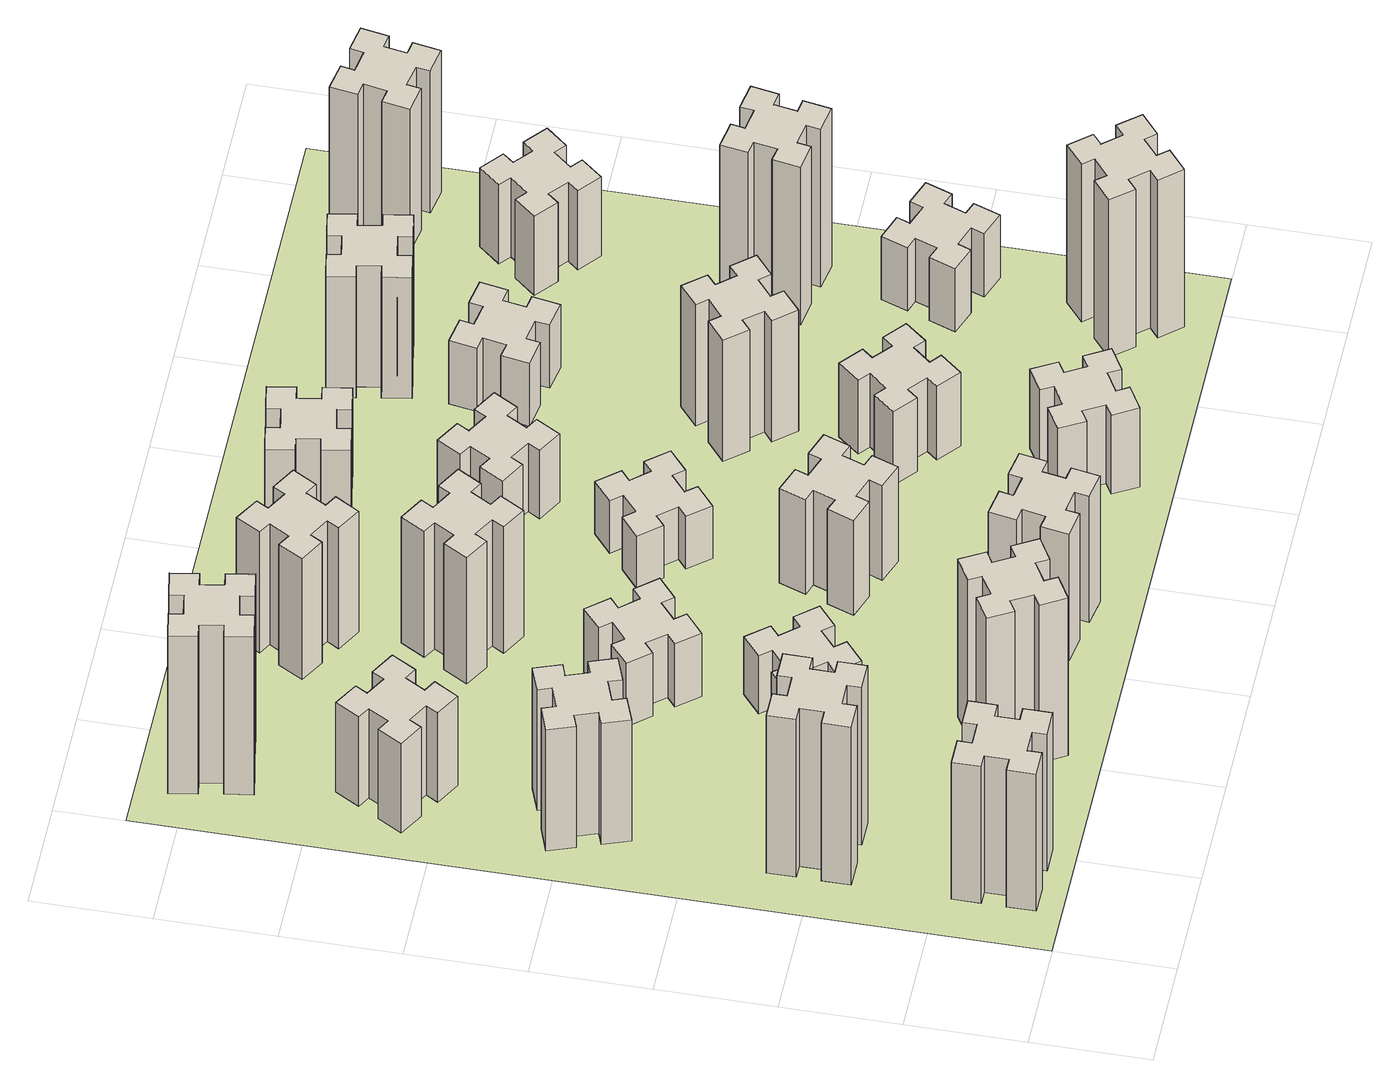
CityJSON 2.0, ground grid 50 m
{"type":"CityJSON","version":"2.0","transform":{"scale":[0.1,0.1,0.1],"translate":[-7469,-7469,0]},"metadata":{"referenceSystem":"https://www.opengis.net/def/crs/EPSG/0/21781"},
"CityObjects":{
"building1":{"type":"Building","attributes":{"class":"1000","function":"1000","usage":"1000","yearOfConstruction":2016,"roofType":"1000","measuredHeight":78,"storeysAboveGround":30,"storeysBelowGround":0},"geometry":[{"type":"Solid","lod":"1","boundaries":[[[[0,1,2,3,4,5,6,7,8,9,10,11,12,13,14,15,16,17,18,19]],[[17,16,20,21]],[[16,15,22,20]],[[15,14,23,22]],[[14,13,24,23]],[[13,12,25,24]],[[12,11,26,25]],[[11,10,27,26]],[[10,9,28,27]],[[9,8,29,28]],[[8,7,30,29]],[[7,6,31,30]],[[6,5,32,31]],[[5,4,33,32]],[[4,3,34,33]],[[3,2,35,34]],[[2,1,36,35]],[[1,0,37,36]],[[0,19,38,37]],[[19,18,39,38]],[[18,17,21,39]],[[24,25,26,27,28,29,30,31,32,33,34,35,36,37,38,39,21,20,22,23]]]]}]},
"building2":{"type":"Building","attributes":{"class":"1000","function":"1000","usage":"1000","yearOfConstruction":2016,"roofType":"1000","measuredHeight":90,"storeysAboveGround":30,"storeysBelowGround":0},"geometry":[{"type":"Solid","lod":"1","boundaries":[[[[40,41,42,43,44,45,46,47,48,49,50,51,52,53,54,55,56,57,58,59]],[[57,56,60,61]],[[56,55,62,60]],[[55,54,63,62]],[[54,53,64,63]],[[53,52,65,64]],[[52,51,66,65]],[[51,50,67,66]],[[50,49,68,67]],[[49,48,69,68]],[[48,47,70,69]],[[47,46,71,70]],[[46,45,72,71]],[[45,44,73,72]],[[44,43,74,73]],[[43,42,75,74]],[[42,41,76,75]],[[41,40,77,76]],[[40,59,78,77]],[[59,58,79,78]],[[58,57,61,79]],[[64,65,66,67,68,69,70,71,72,73,74,75,76,77,78,79,61,60,62,63]]]]}]},
"building3":{"type":"Building","attributes":{"class":"1000","function":"1000","usage":"1000","yearOfConstruction":2016,"roofType":"1000","measuredHeight":69,"storeysAboveGround":30,"storeysBelowGround":0},"geometry":[{"type":"Solid","lod":"1","boundaries":[[[[80,81,82,83,84,85,86,87,88,89,90,91,92,93,94,95,96,97,98,99]],[[97,96,100,101]],[[96,95,102,100]],[[95,94,103,102]],[[94,93,104,103]],[[93,92,105,104]],[[92,91,106,105]],[[91,90,107,106]],[[90,89,108,107]],[[89,88,109,108]],[[88,87,110,109]],[[87,86,111,110]],[[86,85,112,111]],[[85,84,113,112]],[[84,83,114,113]],[[83,82,115,114]],[[82,81,116,115]],[[81,80,117,116]],[[80,99,118,117]],[[99,98,119,118]],[[98,97,101,119]],[[104,105,106,107,108,109,110,111,112,113,114,115,116,117,118,119,101,100,102,103]]]]}]},
"building4":{"type":"Building","attributes":{"class":"1000","function":"1000","usage":"1000","yearOfConstruction":2016,"roofType":"1000","measuredHeight":51,"storeysAboveGround":30,"storeysBelowGround":0},"geometry":[{"type":"Solid","lod":"1","boundaries":[[[[120,121,122,123,124,125,126,127,128,129,130,131,132,133,134,135,136,137,138,139]],[[137,136,140,141]],[[136,135,142,140]],[[135,134,143,142]],[[134,133,144,143]],[[133,132,145,144]],[[132,131,146,145]],[[131,130,147,146]],[[130,129,148,147]],[[129,128,149,148]],[[128,127,150,149]],[[127,126,151,150]],[[126,125,152,151]],[[125,124,153,152]],[[124,123,154,153]],[[123,122,155,154]],[[122,121,156,155]],[[121,120,157,156]],[[120,139,158,157]],[[139,138,159,158]],[[138,137,141,159]],[[144,145,146,147,148,149,150,151,152,153,154,155,156,157,158,159,141,140,142,143]]]]}]},
"building5":{"type":"Building","attributes":{"class":"1000","function":"1000","usage":"1000","yearOfConstruction":2016,"roofType":"1000","measuredHeight":90,"storeysAboveGround":30,"storeysBelowGround":0},"geometry":[{"type":"Solid","lod":"1","boundaries":[[[[160,161,162,163,164,165,166,167,168,169,170,171,172,173,174,175,176,177,178,179]],[[177,176,180,181]],[[176,175,182,180]],[[175,174,183,182]],[[174,173,184,183]],[[173,172,185,184]],[[172,171,186,185]],[[171,170,187,186]],[[170,169,188,187]],[[169,168,189,188]],[[168,167,190,189]],[[167,166,191,190]],[[166,165,192,191]],[[165,164,193,192]],[[164,163,194,193]],[[163,162,195,194]],[[162,161,196,195]],[[161,160,197,196]],[[160,179,198,197]],[[179,178,199,198]],[[178,177,181,199]],[[184,185,186,187,188,189,190,191,192,193,194,195,196,197,198,199,181,180,182,183]]]]}]},
"building6":{"type":"Building","attributes":{"class":"1000","function":"1000","usage":"1000","yearOfConstruction":2016,"roofType":"1000","measuredHeight":90,"storeysAboveGround":30,"storeysBelowGround":0},"geometry":[{"type":"Solid","lod":"1","boundaries":[[[[200,201,202,203,204,205,206,207,208,209,210,211,212,213,214,215,216,217,218,219]],[[217,216,220,221]],[[216,215,222,220]],[[215,214,223,222]],[[214,213,224,223]],[[213,212,225,224]],[[212,211,226,225]],[[211,210,227,226]],[[210,209,228,227]],[[209,208,229,228]],[[208,207,230,229]],[[207,206,231,230]],[[206,205,232,231]],[[205,204,233,232]],[[204,203,234,233]],[[203,202,235,234]],[[202,201,236,235]],[[201,200,237,236]],[[200,219,238,237]],[[219,218,239,238]],[[218,217,221,239]],[[224,225,226,227,228,229,230,231,232,233,234,235,236,237,238,239,221,220,222,223]]]]}]},
"building7":{"type":"Building","attributes":{"class":"1000","function":"1000","usage":"1000","yearOfConstruction":2016,"roofType":"1000","measuredHeight":33,"storeysAboveGround":30,"storeysBelowGround":0},"geometry":[{"type":"Solid","lod":"1","boundaries":[[[[240,241,242,243,244,245,246,247,248,249,250,251,252,253,254,255,256,257,258,259]],[[257,256,260,261]],[[256,255,262,260]],[[255,254,263,262]],[[254,253,264,263]],[[253,252,265,264]],[[252,251,266,265]],[[251,250,267,266]],[[250,249,268,267]],[[249,248,269,268]],[[248,247,270,269]],[[247,246,271,270]],[[246,245,272,271]],[[245,244,273,272]],[[244,243,274,273]],[[243,242,275,274]],[[242,241,276,275]],[[241,240,277,276]],[[240,259,278,277]],[[259,258,279,278]],[[258,257,261,279]],[[264,265,266,267,268,269,270,271,272,273,274,275,276,277,278,279,261,260,262,263]]]]}]},
"building8":{"type":"Building","attributes":{"class":"1000","function":"1000","usage":"1000","yearOfConstruction":2016,"roofType":"1000","measuredHeight":36,"storeysAboveGround":30,"storeysBelowGround":0},"geometry":[{"type":"Solid","lod":"1","boundaries":[[[[280,281,282,283,284,285,286,287,288,289,290,291,292,293,294,295,296,297,298,299]],[[297,296,300,301]],[[296,295,302,300]],[[295,294,303,302]],[[294,293,304,303]],[[293,292,305,304]],[[292,291,306,305]],[[291,290,307,306]],[[290,289,308,307]],[[289,288,309,308]],[[288,287,310,309]],[[287,286,311,310]],[[286,285,312,311]],[[285,284,313,312]],[[284,283,314,313]],[[283,282,315,314]],[[282,281,316,315]],[[281,280,317,316]],[[280,299,318,317]],[[299,298,319,318]],[[298,297,301,319]],[[304,305,306,307,308,309,310,311,312,313,314,315,316,317,318,319,301,300,302,303]]]]}]},
"building9":{"type":"Building","attributes":{"class":"1000","function":"1000","usage":"1000","yearOfConstruction":2016,"roofType":"1000","measuredHeight":72,"storeysAboveGround":30,"storeysBelowGround":0},"geometry":[{"type":"Solid","lod":"1","boundaries":[[[[320,321,322,323,324,325,326,327,328,329,330,331,332,333,334,335,336,337,338,339]],[[337,336,340,341]],[[336,335,342,340]],[[335,334,343,342]],[[334,333,344,343]],[[333,332,345,344]],[[332,331,346,345]],[[331,330,347,346]],[[330,329,348,347]],[[329,328,349,348]],[[328,327,350,349]],[[327,326,351,350]],[[326,325,352,351]],[[325,324,353,352]],[[324,323,354,353]],[[323,322,355,354]],[[322,321,356,355]],[[321,320,357,356]],[[320,339,358,357]],[[339,338,359,358]],[[338,337,341,359]],[[344,345,346,347,348,349,350,351,352,353,354,355,356,357,358,359,341,340,342,343]]]]}]},
"building10":{"type":"Building","attributes":{"class":"1000","function":"1000","usage":"1000","yearOfConstruction":2016,"roofType":"1000","measuredHeight":72,"storeysAboveGround":30,"storeysBelowGround":0},"geometry":[{"type":"Solid","lod":"1","boundaries":[[[[360,361,362,363,364,365,366,367,368,369,370,371,372,373,374,375,376,377,378,379]],[[377,376,380,381]],[[376,375,382,380]],[[375,374,383,382]],[[374,373,384,383]],[[373,372,385,384]],[[372,371,386,385]],[[371,370,387,386]],[[370,369,388,387]],[[369,368,389,388]],[[368,367,390,389]],[[367,366,391,390]],[[366,365,392,391]],[[365,364,393,392]],[[364,363,394,393]],[[363,362,395,394]],[[362,361,396,395]],[[361,360,397,396]],[[360,379,398,397]],[[379,378,399,398]],[[378,377,381,399]],[[384,385,386,387,388,389,390,391,392,393,394,395,396,397,398,399,381,380,382,383]]]]}]},
"building11":{"type":"Building","attributes":{"class":"1000","function":"1000","usage":"1000","yearOfConstruction":2016,"roofType":"1000","measuredHeight":69,"storeysAboveGround":30,"storeysBelowGround":0},"geometry":[{"type":"Solid","lod":"1","boundaries":[[[[400,401,402,403,404,405,406,407,408,409,410,411,412,413,414,415,416,417,418,419]],[[417,416,420,421]],[[416,415,422,420]],[[415,414,423,422]],[[414,413,424,423]],[[413,412,425,424]],[[412,411,426,425]],[[411,410,427,426]],[[410,409,428,427]],[[409,408,429,428]],[[408,407,430,429]],[[407,406,431,430]],[[406,405,432,431]],[[405,404,433,432]],[[404,403,434,433]],[[403,402,435,434]],[[402,401,436,435]],[[401,400,437,436]],[[400,419,438,437]],[[419,418,439,438]],[[418,417,421,439]],[[424,425,426,427,428,429,430,431,432,433,434,435,436,437,438,439,421,420,422,423]]]]}]},
"building12":{"type":"Building","attributes":{"class":"1000","function":"1000","usage":"1000","yearOfConstruction":2016,"roofType":"1000","measuredHeight":54,"storeysAboveGround":30,"storeysBelowGround":0},"geometry":[{"type":"Solid","lod":"1","boundaries":[[[[440,441,442,443,444,445,446,447,448,449,450,451,452,453,454,455,456,457,458,459]],[[457,456,460,461]],[[456,455,462,460]],[[455,454,463,462]],[[454,453,464,463]],[[453,452,465,464]],[[452,451,466,465]],[[451,450,467,466]],[[450,449,468,467]],[[449,448,469,468]],[[448,447,470,469]],[[447,446,471,470]],[[446,445,472,471]],[[445,444,473,472]],[[444,443,474,473]],[[443,442,475,474]],[[442,441,476,475]],[[441,440,477,476]],[[440,459,478,477]],[[459,458,479,478]],[[458,457,461,479]],[[464,465,466,467,468,469,470,471,472,473,474,475,476,477,478,479,461,460,462,463]]]]}]},
"building13":{"type":"Building","attributes":{"class":"1000","function":"1000","usage":"1000","yearOfConstruction":2016,"roofType":"1000","measuredHeight":30,"storeysAboveGround":30,"storeysBelowGround":0},"geometry":[{"type":"Solid","lod":"1","boundaries":[[[[480,481,482,483,484,485,486,487,488,489,490,491,492,493,494,495,496,497,498,499]],[[497,496,500,501]],[[496,495,502,500]],[[495,494,503,502]],[[494,493,504,503]],[[493,492,505,504]],[[492,491,506,505]],[[491,490,507,506]],[[490,489,508,507]],[[489,488,509,508]],[[488,487,510,509]],[[487,486,511,510]],[[486,485,512,511]],[[485,484,513,512]],[[484,483,514,513]],[[483,482,515,514]],[[482,481,516,515]],[[481,480,517,516]],[[480,499,518,517]],[[499,498,519,518]],[[498,497,501,519]],[[504,505,506,507,508,509,510,511,512,513,514,515,516,517,518,519,501,500,502,503]]]]}]},
"building14":{"type":"Building","attributes":{"class":"1000","function":"1000","usage":"1000","yearOfConstruction":2016,"roofType":"1000","measuredHeight":45,"storeysAboveGround":30,"storeysBelowGround":0},"geometry":[{"type":"Solid","lod":"1","boundaries":[[[[520,521,522,523,524,525,526,527,528,529,530,531,532,533,534,535,536,537,538,539]],[[537,536,540,541]],[[536,535,542,540]],[[535,534,543,542]],[[534,533,544,543]],[[533,532,545,544]],[[532,531,546,545]],[[531,530,547,546]],[[530,529,548,547]],[[529,528,549,548]],[[528,527,550,549]],[[527,526,551,550]],[[526,525,552,551]],[[525,524,553,552]],[[524,523,554,553]],[[523,522,555,554]],[[522,521,556,555]],[[521,520,557,556]],[[520,539,558,557]],[[539,538,559,558]],[[538,537,541,559]],[[544,545,546,547,548,549,550,551,552,553,554,555,556,557,558,559,541,540,542,543]]]]}]},
"building15":{"type":"Building","attributes":{"class":"1000","function":"1000","usage":"1000","yearOfConstruction":2016,"roofType":"1000","measuredHeight":39,"storeysAboveGround":30,"storeysBelowGround":0},"geometry":[{"type":"Solid","lod":"1","boundaries":[[[[560,561,562,563,564,565,566,567,568,569,570,571,572,573,574,575,576,577,578,579]],[[577,576,580,581]],[[576,575,582,580]],[[575,574,583,582]],[[574,573,584,583]],[[573,572,585,584]],[[572,571,586,585]],[[571,570,587,586]],[[570,569,588,587]],[[569,568,589,588]],[[568,567,590,589]],[[567,566,591,590]],[[566,565,592,591]],[[565,564,593,592]],[[564,563,594,593]],[[563,562,595,594]],[[562,561,596,595]],[[561,560,597,596]],[[560,579,598,597]],[[579,578,599,598]],[[578,577,581,599]],[[584,585,586,587,588,589,590,591,592,593,594,595,596,597,598,599,581,580,582,583]]]]}]},
"building16":{"type":"Building","attributes":{"class":"1000","function":"1000","usage":"1000","yearOfConstruction":2016,"roofType":"1000","measuredHeight":45,"storeysAboveGround":30,"storeysBelowGround":0},"geometry":[{"type":"Solid","lod":"1","boundaries":[[[[600,601,602,603,604,605,606,607,608,609,610,611,612,613,614,615,616,617,618,619]],[[617,616,620,621]],[[616,615,622,620]],[[615,614,623,622]],[[614,613,624,623]],[[613,612,625,624]],[[612,611,626,625]],[[611,610,627,626]],[[610,609,628,627]],[[609,608,629,628]],[[608,607,630,629]],[[607,606,631,630]],[[606,605,632,631]],[[605,604,633,632]],[[604,603,634,633]],[[603,602,635,634]],[[602,601,636,635]],[[601,600,637,636]],[[600,619,638,637]],[[619,618,639,638]],[[618,617,621,639]],[[624,625,626,627,628,629,630,631,632,633,634,635,636,637,638,639,621,620,622,623]]]]}]},
"building17":{"type":"Building","attributes":{"class":"1000","function":"1000","usage":"1000","yearOfConstruction":2016,"roofType":"1000","measuredHeight":42,"storeysAboveGround":30,"storeysBelowGround":0},"geometry":[{"type":"Solid","lod":"1","boundaries":[[[[640,641,642,643,644,645,646,647,648,649,650,651,652,653,654,655,656,657,658,659]],[[657,656,660,661]],[[656,655,662,660]],[[655,654,663,662]],[[654,653,664,663]],[[653,652,665,664]],[[652,651,666,665]],[[651,650,667,666]],[[650,649,668,667]],[[649,648,669,668]],[[648,647,670,669]],[[647,646,671,670]],[[646,645,672,671]],[[645,644,673,672]],[[644,643,674,673]],[[643,642,675,674]],[[642,641,676,675]],[[641,640,677,676]],[[640,659,678,677]],[[659,658,679,678]],[[658,657,661,679]],[[664,665,666,667,668,669,670,671,672,673,674,675,676,677,678,679,661,660,662,663]]]]}]},
"building18":{"type":"Building","attributes":{"class":"1000","function":"1000","usage":"1000","yearOfConstruction":2016,"roofType":"1000","measuredHeight":69,"storeysAboveGround":30,"storeysBelowGround":0},"geometry":[{"type":"Solid","lod":"1","boundaries":[[[[680,681,682,683,684,685,686,687,688,689,690,691,692,693,694,695,696,697,698,699]],[[697,696,700,701]],[[696,695,702,700]],[[695,694,703,702]],[[694,693,704,703]],[[693,692,705,704]],[[692,691,706,705]],[[691,690,707,706]],[[690,689,708,707]],[[689,688,709,708]],[[688,687,710,709]],[[687,686,711,710]],[[686,685,712,711]],[[685,684,713,712]],[[684,683,714,713]],[[683,682,715,714]],[[682,681,716,715]],[[681,680,717,716]],[[680,699,718,717]],[[699,698,719,718]],[[698,697,701,719]],[[704,705,706,707,708,709,710,711,712,713,714,715,716,717,718,719,701,700,702,703]]]]}]},
"building19":{"type":"Building","attributes":{"class":"1000","function":"1000","usage":"1000","yearOfConstruction":2016,"roofType":"1000","measuredHeight":36,"storeysAboveGround":30,"storeysBelowGround":0},"geometry":[{"type":"Solid","lod":"1","boundaries":[[[[720,721,722,723,724,725,726,727,728,729,730,731,732,733,734,735,736,737,738,739]],[[737,736,740,741]],[[736,735,742,740]],[[735,734,743,742]],[[734,733,744,743]],[[733,732,745,744]],[[732,731,746,745]],[[731,730,747,746]],[[730,729,748,747]],[[729,728,749,748]],[[728,727,750,749]],[[727,726,751,750]],[[726,725,752,751]],[[725,724,753,752]],[[724,723,754,753]],[[723,722,755,754]],[[722,721,756,755]],[[721,720,757,756]],[[720,739,758,757]],[[739,738,759,758]],[[738,737,741,759]],[[744,745,746,747,748,749,750,751,752,753,754,755,756,757,758,759,741,740,742,743]]]]}]},
"building20":{"type":"Building","attributes":{"class":"1000","function":"1000","usage":"1000","yearOfConstruction":2016,"roofType":"1000","measuredHeight":90,"storeysAboveGround":30,"storeysBelowGround":0},"geometry":[{"type":"Solid","lod":"1","boundaries":[[[[760,761,762,763,764,765,766,767,768,769,770,771,772,773,774,775,776,777,778,779]],[[777,776,780,781]],[[776,775,782,780]],[[775,774,783,782]],[[774,773,784,783]],[[773,772,785,784]],[[772,771,786,785]],[[771,770,787,786]],[[770,769,788,787]],[[769,768,789,788]],[[768,767,790,789]],[[767,766,791,790]],[[766,765,792,791]],[[765,764,793,792]],[[764,763,794,793]],[[763,762,795,794]],[[762,761,796,795]],[[761,760,797,796]],[[760,779,798,797]],[[779,778,799,798]],[[778,777,781,799]],[[784,785,786,787,788,789,790,791,792,793,794,795,796,797,798,799,781,780,782,783]]]]}]},
"building21":{"type":"Building","attributes":{"class":"1000","function":"1000","usage":"1000","yearOfConstruction":2016,"roofType":"1000","measuredHeight":69,"storeysAboveGround":30,"storeysBelowGround":0},"geometry":[{"type":"Solid","lod":"1","boundaries":[[[[800,801,802,803,804,805,806,807,808,809,810,811,812,813,814,815,816,817,818,819]],[[817,816,820,821]],[[816,815,822,820]],[[815,814,823,822]],[[814,813,824,823]],[[813,812,825,824]],[[812,811,826,825]],[[811,810,827,826]],[[810,809,828,827]],[[809,808,829,828]],[[808,807,830,829]],[[807,806,831,830]],[[806,805,832,831]],[[805,804,833,832]],[[804,803,834,833]],[[803,802,835,834]],[[802,801,836,835]],[[801,800,837,836]],[[800,819,838,837]],[[819,818,839,838]],[[818,817,821,839]],[[824,825,826,827,828,829,830,831,832,833,834,835,836,837,838,839,821,820,822,823]]]]}]},
"building22":{"type":"Building","attributes":{"class":"1000","function":"1000","usage":"1000","yearOfConstruction":2016,"roofType":"1000","measuredHeight":36,"storeysAboveGround":30,"storeysBelowGround":0},"geometry":[{"type":"Solid","lod":"1","boundaries":[[[[840,841,842,843,844,845,846,847,848,849,850,851,852,853,854,855,856,857,858,859]],[[857,856,860,861]],[[856,855,862,860]],[[855,854,863,862]],[[854,853,864,863]],[[853,852,865,864]],[[852,851,866,865]],[[851,850,867,866]],[[850,849,868,867]],[[849,848,869,868]],[[848,847,870,869]],[[847,846,871,870]],[[846,845,872,871]],[[845,844,873,872]],[[844,843,874,873]],[[843,842,875,874]],[[842,841,876,875]],[[841,840,877,876]],[[840,859,878,877]],[[859,858,879,878]],[[858,857,861,879]],[[864,865,866,867,868,869,870,871,872,873,874,875,876,877,878,879,861,860,862,863]]]]}]},
"building23":{"type":"Building","attributes":{"class":"1000","function":"1000","usage":"1000","yearOfConstruction":2016,"roofType":"1000","measuredHeight":90,"storeysAboveGround":30,"storeysBelowGround":0},"geometry":[{"type":"Solid","lod":"1","boundaries":[[[[880,881,882,883,884,885,886,887,888,889,890,891,892,893,894,895,896,897,898,899]],[[897,896,900,901]],[[896,895,902,900]],[[895,894,903,902]],[[894,893,904,903]],[[893,892,905,904]],[[892,891,906,905]],[[891,890,907,906]],[[890,889,908,907]],[[889,888,909,908]],[[888,887,910,909]],[[887,886,911,910]],[[886,885,912,911]],[[885,884,913,912]],[[884,883,914,913]],[[883,882,915,914]],[[882,881,916,915]],[[881,880,917,916]],[[880,899,918,917]],[[899,898,919,918]],[[898,897,901,919]],[[904,905,906,907,908,909,910,911,912,913,914,915,916,917,918,919,901,900,902,903]]]]}]},
"building24":{"type":"Building","attributes":{"class":"1000","function":"1000","usage":"1000","yearOfConstruction":2016,"roofType":"1000","measuredHeight":45,"storeysAboveGround":30,"storeysBelowGround":0},"geometry":[{"type":"Solid","lod":"1","boundaries":[[[[920,921,922,923,924,925,926,927,928,929,930,931,932,933,934,935,936,937,938,939]],[[937,936,940,941]],[[936,935,942,940]],[[935,934,943,942]],[[934,933,944,943]],[[933,932,945,944]],[[932,931,946,945]],[[931,930,947,946]],[[930,929,948,947]],[[929,928,949,948]],[[928,927,950,949]],[[927,926,951,950]],[[926,925,952,951]],[[925,924,953,952]],[[924,923,954,953]],[[923,922,955,954]],[[922,921,956,955]],[[921,920,957,956]],[[920,939,958,957]],[[939,938,959,958]],[[938,937,941,959]],[[944,945,946,947,948,949,950,951,952,953,954,955,956,957,958,959,941,940,942,943]]]]}]},
"building25":{"type":"Building","attributes":{"class":"1000","function":"1000","usage":"1000","yearOfConstruction":2016,"roofType":"1000","measuredHeight":81,"storeysAboveGround":30,"storeysBelowGround":0},"geometry":[{"type":"Solid","lod":"1","boundaries":[[[[960,961,962,963,964,965,966,967,968,969,970,971,972,973,974,975,976,977,978,979]],[[977,976,980,981]],[[976,975,982,980]],[[975,974,983,982]],[[974,973,984,983]],[[973,972,985,984]],[[972,971,986,985]],[[971,970,987,986]],[[970,969,988,987]],[[969,968,989,988]],[[968,967,990,989]],[[967,966,991,990]],[[966,965,992,991]],[[965,964,993,992]],[[964,963,994,993]],[[963,962,995,994]],[[962,961,996,995]],[[961,960,997,996]],[[960,979,998,997]],[[979,978,999,998]],[[978,977,981,999]],[[984,985,986,987,988,989,990,991,992,993,994,995,996,997,998,999,981,980,982,983]]]]}]},
"landuse1":{"type":"LandUse","attributes":{"name":"plot1","function":"1010"},"geometry":[{"type":"MultiSurface","lod":"1","boundaries":[[[1000,1001,1002,1003]]]}]}
},
"vertices":[
[265,325,0],[265,225,0],[205,225,0],[205,105,0],[325,105,0],[325,165,0],[425,165,0],[425,105,0],[545,105,0],[545,225,0],[485,225,0],[485,325,0],[545,325,0],[545,445,0],[425,445,0],[425,385,0],[325,385,0],[325,445,0],[205,445,0],[205,325,0],[325,385,780],[325,445,780],[425,385,780],[425,445,780],[545,445,780],[545,325,780],[485,325,780],[485,225,780],[545,225,780],[545,105,780],[425,105,780],[425,165,780],[325,165,780],[325,105,780],[205,105,780],[205,225,780],[265,225,780],[265,325,780],[205,325,780],[205,445,780],
[265,1065,0],[265,965,0],[205,965,0],[205,845,0],[325,845,0],[325,905,0],[425,905,0],[425,845,0],[545,845,0],[545,965,0],[485,965,0],[485,1065,0],[545,1065,0],[545,1185,0],[425,1185,0],[425,1125,0],[325,1125,0],[325,1185,0],[205,1185,0],[205,1065,0],[325,1125,900],[325,1185,900],[425,1125,900],[425,1185,900],[545,1185,900],[545,1065,900],[485,1065,900],[485,965,900],[545,965,900],[545,845,900],[425,845,900],[425,905,900],[325,905,900],[325,845,900],[205,845,900],[205,965,900],[265,965,900],[265,1065,900],[205,1065,900],[205,1185,900],
[366,1835,0],[460,1869,0],[480,1813,0],[593,1854,0],[552,1967,0],[496,1946,0],[462,2040,0],[518,2060,0],[477,2173,0],[364,2132,0],[385,2076,0],[291,2042,0],[270,2098,0],[157,2057,0],[199,1944,0],[255,1965,0],[289,1871,0],[233,1850,0],[274,1737,0],[387,1779,0],[289,1871,690],[233,1850,690],[255,1965,690],[199,1944,690],[157,2057,690],[270,2098,690],[291,2042,690],[385,2076,690],[364,2132,690],[477,2173,690],[518,2060,690],[462,2040,690],[496,1946,690],[552,1967,690],[593,1854,690],[480,1813,690],[460,1869,690],[366,1835,690],[387,1779,690],[274,1737,690],
[446,2597,0],[496,2684,0],[548,2654,0],[608,2758,0],[504,2818,0],[474,2766,0],[387,2816,0],[417,2868,0],[313,2928,0],[253,2824,0],[305,2794,0],[255,2707,0],[203,2737,0],[143,2633,0],[247,2573,0],[277,2625,0],[364,2575,0],[334,2523,0],[438,2463,0],[498,2567,0],[364,2575,510],[334,2523,510],[277,2625,510],[247,2573,510],[143,2633,510],[203,2737,510],[255,2707,510],[305,2794,510],[253,2824,510],[313,2928,510],[417,2868,510],[387,2816,510],[474,2766,510],[504,2818,510],[608,2758,510],[548,2654,510],[496,2684,510],[446,2597,510],[498,2567,510],[438,2463,510],
[1127,255,0],[1214,305,0],[1244,253,0],[1348,313,0],[1288,417,0],[1236,387,0],[1186,474,0],[1238,504,0],[1178,608,0],[1074,548,0],[1104,496,0],[1017,446,0],[987,498,0],[883,438,0],[943,334,0],[995,364,0],[1045,277,0],[993,247,0],[1053,143,0],[1157,203,0],[1045,277,900],[993,247,900],[995,364,900],[943,334,900],[883,438,900],[987,498,900],[1017,446,900],[1104,496,900],[1074,548,900],[1178,608,900],[1238,504,900],[1186,474,900],[1236,387,900],[1288,417,900],[1348,313,900],[1244,253,900],[1214,305,900],[1127,255,900],[1157,203,900],[1053,143,900],
[492,3405,0],[475,3504,0],[534,3514,0],[513,3632,0],[395,3611,0],[405,3552,0],[307,3535,0],[297,3594,0],[178,3573,0],[199,3455,0],[258,3465,0],[276,3367,0],[217,3357,0],[237,3238,0],[356,3259,0],[345,3318,0],[444,3336,0],[454,3277,0],[572,3297,0],[551,3416,0],[444,3336,900],[454,3277,900],[345,3318,900],[356,3259,900],[237,3238,900],[217,3357,900],[276,3367,900],[258,3465,900],[199,3455,900],[178,3573,900],[297,3594,900],[307,3535,900],[405,3552,900],[395,3611,900],[513,3632,900],[534,3514,900],[475,3504,900],[492,3405,900],[551,3416,900],[572,3297,900],
[1083,1332,0],[1006,1267,0],[968,1313,0],[876,1236,0],[953,1144,0],[999,1183,0],[1063,1106,0],[1017,1068,0],[1094,976,0],[1186,1053,0],[1148,1099,0],[1224,1163,0],[1263,1117,0],[1355,1194,0],[1278,1286,0],[1232,1248,0],[1167,1324,0],[1213,1363,0],[1136,1455,0],[1044,1378,0],[1167,1324,330],[1213,1363,330],[1232,1248,330],[1278,1286,330],[1355,1194,330],[1263,1117,330],[1224,1163,330],[1148,1099,330],[1186,1053,330],[1094,976,330],[1017,1068,330],[1063,1106,330],[999,1183,330],[953,1144,330],[876,1236,330],[968,1313,330],[1006,1267,330],[1083,1332,330],[1044,1378,330],[1136,1455,330],
[1083,1972,0],[1006,1907,0],[968,1953,0],[876,1876,0],[953,1784,0],[999,1823,0],[1063,1746,0],[1017,1708,0],[1094,1616,0],[1186,1693,0],[1148,1739,0],[1224,1803,0],[1263,1757,0],[1355,1834,0],[1278,1926,0],[1232,1888,0],[1167,1964,0],[1213,2003,0],[1136,2095,0],[1044,2018,0],[1167,1964,360],[1213,2003,360],[1232,1888,360],[1278,1926,360],[1355,1834,360],[1263,1757,360],[1224,1803,360],[1148,1739,360],[1186,1693,360],[1094,1616,360],[1017,1708,360],[1063,1746,360],[999,1823,360],[953,1784,360],[876,1876,360],[968,1953,360],[1006,1907,360],[1083,1972,360],[1044,2018,360],[1136,2095,360],
[1855,307,0],[1872,405,0],[1931,395,0],[1952,513,0],[1834,534,0],[1824,475,0],[1725,492,0],[1736,551,0],[1617,572,0],[1597,454,0],[1656,444,0],[1638,345,0],[1579,356,0],[1558,237,0],[1677,217,0],[1687,276,0],[1785,258,0],[1775,199,0],[1893,178,0],[1914,297,0],[1785,258,720],[1775,199,720],[1687,276,720],[1677,217,720],[1558,237,720],[1579,356,720],[1638,345,720],[1656,444,720],[1597,454,720],[1617,572,720],[1736,551,720],[1725,492,720],[1824,475,720],[1834,534,720],[1952,513,720],[1931,395,720],[1872,405,720],[1855,307,720],[1914,297,720],[1893,178,720],
[1314,2666,0],[1227,2716,0],[1257,2768,0],[1153,2828,0],[1093,2724,0],[1145,2694,0],[1095,2607,0],[1043,2637,0],[983,2533,0],[1087,2473,0],[1117,2525,0],[1204,2475,0],[1174,2423,0],[1278,2363,0],[1338,2467,0],[1286,2497,0],[1336,2584,0],[1388,2554,0],[1448,2658,0],[1344,2718,0],[1336,2584,720],[1388,2554,720],[1286,2497,720],[1338,2467,720],[1278,2363,720],[1174,2423,720],[1204,2475,720],[1117,2525,720],[1087,2473,720],[983,2533,720],[1043,2637,720],[1095,2607,720],[1145,2694,720],[1093,2724,720],[1153,2828,720],[1257,2768,720],[1227,2716,720],[1314,2666,720],[1344,2718,720],[1448,2658,720],
[1186,3137,0],[1236,3224,0],[1288,3194,0],[1348,3298,0],[1244,3358,0],[1214,3306,0],[1127,3356,0],[1157,3408,0],[1053,3468,0],[993,3364,0],[1045,3334,0],[995,3247,0],[943,3277,0],[883,3173,0],[987,3113,0],[1017,3165,0],[1104,3115,0],[1074,3063,0],[1178,3003,0],[1238,3107,0],[1104,3115,690],[1074,3063,690],[1017,3165,690],[987,3113,690],[883,3173,690],[943,3277,690],[995,3247,690],[1045,3334,690],[993,3364,690],[1053,3468,690],[1157,3408,690],[1127,3356,690],[1214,3306,690],[1244,3358,690],[1348,3298,690],[1288,3194,690],[1236,3224,690],[1186,3137,690],[1238,3107,690],[1178,3003,690],
[1769,1300,0],[1735,1206,0],[1679,1227,0],[1637,1114,0],[1750,1073,0],[1771,1129,0],[1865,1095,0],[1844,1039,0],[1957,997,0],[1998,1110,0],[1942,1131,0],[1976,1225,0],[2032,1204,0],[2073,1317,0],[1960,1358,0],[1940,1302,0],[1846,1336,0],[1867,1392,0],[1754,1433,0],[1713,1320,0],[1846,1336,540],[1867,1392,540],[1940,1302,540],[1960,1358,540],[2073,1317,540],[2032,1204,540],[1976,1225,540],[1942,1131,540],[1998,1110,540],[1957,997,540],[1844,1039,540],[1865,1095,540],[1771,1129,540],[1750,1073,540],[1637,1114,540],[1679,1227,540],[1735,1206,540],[1769,1300,540],[1713,1320,540],[1754,1433,540],
[1972,1988,0],[1907,2064,0],[1953,2103,0],[1876,2195,0],[1784,2118,0],[1823,2072,0],[1746,2007,0],[1708,2053,0],[1616,1976,0],[1693,1884,0],[1739,1923,0],[1803,1846,0],[1757,1808,0],[1834,1716,0],[1926,1793,0],[1888,1839,0],[1964,1903,0],[2003,1857,0],[2095,1934,0],[2018,2026,0],[1964,1903,300],[2003,1857,300],[1888,1839,300],[1926,1793,300],[1834,1716,300],[1757,1808,300],[1803,1846,300],[1739,1923,300],[1693,1884,300],[1616,1976,300],[1708,2053,300],[1746,2007,300],[1823,2072,300],[1784,2118,300],[1876,2195,300],[1953,2103,300],[1907,2064,300],[1972,1988,300],[2018,2026,300],[2095,1934,300],
[2475,364,0],[2525,277,0],[2473,247,0],[2533,143,0],[2637,203,0],[2607,255,0],[2694,305,0],[2724,253,0],[2828,313,0],[2768,417,0],[2716,387,0],[2666,474,0],[2718,504,0],[2658,608,0],[2554,548,0],[2584,496,0],[2497,446,0],[2467,498,0],[2363,438,0],[2423,334,0],[2497,446,450],[2467,498,450],[2584,496,450],[2554,548,450],[2658,608,450],[2718,504,450],[2666,474,450],[2716,387,450],[2768,417,450],[2828,313,450],[2724,253,450],[2694,305,450],[2607,255,450],[2637,203,450],[2533,143,450],[2473,247,450],[2525,277,450],[2475,364,450],[2423,334,450],[2363,438,450],
[2026,2497,0],[2076,2584,0],[2128,2554,0],[2188,2658,0],[2084,2718,0],[2054,2666,0],[1967,2716,0],[1997,2768,0],[1893,2828,0],[1833,2724,0],[1885,2694,0],[1835,2607,0],[1783,2637,0],[1723,2533,0],[1827,2473,0],[1857,2525,0],[1944,2475,0],[1914,2423,0],[2018,2363,0],[2078,2467,0],[1944,2475,390],[1914,2423,390],[1857,2525,390],[1827,2473,390],[1723,2533,390],[1783,2637,390],[1835,2607,390],[1885,2694,390],[1833,2724,390],[1893,2828,390],[1997,2768,390],[1967,2716,390],[2054,2666,390],[2084,2718,390],[2188,2658,390],[2128,2554,390],[2076,2584,390],[2026,2497,390],[2078,2467,390],[2018,2363,390],
[1738,3365,0],[1756,3267,0],[1697,3257,0],[1717,3138,0],[1836,3159,0],[1825,3218,0],[1924,3236,0],[1934,3177,0],[2052,3197,0],[2031,3316,0],[1972,3305,0],[1955,3404,0],[2014,3414,0],[1993,3532,0],[1875,3511,0],[1885,3452,0],[1787,3435,0],[1777,3494,0],[1658,3473,0],[1679,3355,0],[1787,3435,450],[1777,3494,450],[1885,3452,450],[1875,3511,450],[1993,3532,450],[2014,3414,450],[1955,3404,450],[1972,3305,450],[2031,3316,450],[2052,3197,450],[1934,3177,450],[1924,3236,450],[1825,3218,450],[1836,3159,450],[1717,3138,450],[1697,3257,450],[1756,3267,450],[1738,3365,450],[1679,3355,450],[1658,3473,450],
[2647,1006,0],[2712,1083,0],[2758,1044,0],[2835,1136,0],[2743,1213,0],[2704,1167,0],[2628,1232,0],[2666,1278,0],[2574,1355,0],[2497,1263,0],[2543,1224,0],[2479,1148,0],[2433,1186,0],[2356,1094,0],[2448,1017,0],[2486,1063,0],[2563,999,0],[2524,953,0],[2616,876,0],[2693,968,0],[2563,999,420],[2524,953,420],[2486,1063,420],[2448,1017,420],[2356,1094,420],[2433,1186,420],[2479,1148,420],[2543,1224,420],[2497,1263,420],[2574,1355,420],[2666,1278,420],[2628,1232,420],[2704,1167,420],[2743,1213,420],[2835,1136,420],[2758,1044,420],[2712,1083,420],[2647,1006,420],[2693,968,420],[2616,876,420],
[2479,1723,0],[2543,1646,0],[2497,1608,0],[2574,1516,0],[2666,1593,0],[2628,1639,0],[2704,1703,0],[2743,1657,0],[2835,1734,0],[2758,1826,0],[2712,1788,0],[2647,1864,0],[2693,1903,0],[2616,1995,0],[2524,1918,0],[2563,1872,0],[2486,1807,0],[2448,1853,0],[2356,1776,0],[2433,1684,0],[2486,1807,690],[2448,1853,690],[2563,1872,690],[2524,1918,690],[2616,1995,690],[2693,1903,690],[2647,1864,690],[2712,1788,690],[2758,1826,690],[2835,1734,690],[2743,1657,690],[2704,1703,690],[2628,1639,690],[2666,1593,690],[2574,1516,690],[2497,1608,690],[2543,1646,690],[2479,1723,690],[2433,1684,690],[2356,1776,690],
[2664,2795,0],[2565,2812,0],[2576,2871,0],[2457,2892,0],[2437,2774,0],[2496,2764,0],[2478,2665,0],[2419,2676,0],[2398,2557,0],[2517,2537,0],[2527,2596,0],[2625,2578,0],[2615,2519,0],[2733,2498,0],[2754,2617,0],[2695,2627,0],[2712,2725,0],[2771,2715,0],[2792,2833,0],[2674,2854,0],[2712,2725,360],[2771,2715,360],[2695,2627,360],[2754,2617,360],[2733,2498,360],[2615,2519,360],[2625,2578,360],[2527,2596,360],[2517,2537,360],[2398,2557,360],[2419,2676,360],[2478,2665,360],[2496,2764,360],[2437,2774,360],[2457,2892,360],[2576,2871,360],[2565,2812,360],[2664,2795,360],[2674,2854,360],[2792,2833,360],
[3468,259,0],[3544,323,0],[3583,277,0],[3675,354,0],[3598,446,0],[3552,408,0],[3487,484,0],[3533,523,0],[3456,615,0],[3364,538,0],[3403,492,0],[3326,427,0],[3288,473,0],[3196,396,0],[3273,304,0],[3319,343,0],[3383,266,0],[3337,228,0],[3414,136,0],[3506,213,0],[3383,266,900],[3337,228,900],[3319,343,900],[3273,304,900],[3196,396,900],[3288,473,900],[3326,427,900],[3403,492,900],[3364,538,900],[3456,615,900],[3533,523,900],[3487,484,900],[3552,408,900],[3598,446,900],[3675,354,900],[3583,277,900],[3544,323,900],[3468,259,900],[3506,213,900],[3414,136,900],
[2565,3118,0],[2664,3136,0],[2674,3077,0],[2792,3097,0],[2771,3216,0],[2712,3205,0],[2695,3304,0],[2754,3314,0],[2733,3432,0],[2615,3411,0],[2625,3352,0],[2527,3335,0],[2517,3394,0],[2398,3373,0],[2419,3255,0],[2478,3265,0],[2496,3167,0],[2437,3157,0],[2457,3038,0],[2576,3059,0],[2496,3167,690],[2437,3157,690],[2478,3265,690],[2419,3255,690],[2398,3373,690],[2517,3394,690],[2527,3335,690],[2625,3352,690],[2615,3411,690],[2733,3432,690],[2754,3314,690],[2695,3304,690],[2712,3205,690],[2771,3216,690],[2792,3097,690],[2674,3077,690],[2664,3136,690],[2565,3118,690],[2576,3059,690],[2457,3038,690],
[3351,1029,0],[3445,995,0],[3424,939,0],[3537,897,0],[3578,1010,0],[3522,1031,0],[3556,1125,0],[3612,1104,0],[3653,1217,0],[3540,1258,0],[3520,1202,0],[3426,1236,0],[3447,1292,0],[3334,1333,0],[3293,1220,0],[3349,1200,0],[3315,1106,0],[3259,1127,0],[3217,1014,0],[3330,973,0],[3315,1106,360],[3259,1127,360],[3349,1200,360],[3293,1220,360],[3334,1333,360],[3447,1292,360],[3426,1236,360],[3520,1202,360],[3540,1258,360],[3653,1217,360],[3612,1104,360],[3556,1125,360],[3522,1031,360],[3578,1010,360],[3537,897,360],[3424,939,360],[3445,995,360],[3351,1029,360],[3330,973,360],[3217,1014,360],
[3267,1656,0],[3365,1638,0],[3355,1579,0],[3473,1558,0],[3494,1677,0],[3435,1687,0],[3452,1785,0],[3511,1775,0],[3532,1893,0],[3414,1914,0],[3404,1855,0],[3305,1872,0],[3316,1931,0],[3197,1952,0],[3177,1834,0],[3236,1824,0],[3218,1725,0],[3159,1736,0],[3138,1617,0],[3257,1597,0],[3218,1725,900],[3159,1736,900],[3236,1824,900],[3177,1834,900],[3197,1952,900],[3316,1931,900],[3305,1872,900],[3404,1855,900],[3414,1914,900],[3532,1893,900],[3511,1775,900],[3452,1785,900],[3435,1687,900],[3494,1677,900],[3473,1558,900],[3355,1579,900],[3365,1638,900],[3267,1656,900],[3257,1597,900],[3138,1617,900],
[3444,2747,0],[3368,2812,0],[3406,2858,0],[3314,2935,0],[3237,2843,0],[3283,2804,0],[3219,2728,0],[3173,2766,0],[3096,2674,0],[3188,2597,0],[3226,2643,0],[3303,2579,0],[3264,2533,0],[3356,2456,0],[3433,2548,0],[3387,2586,0],[3452,2663,0],[3498,2624,0],[3575,2716,0],[3483,2793,0],[3452,2663,450],[3498,2624,450],[3387,2586,450],[3433,2548,450],[3356,2456,450],[3264,2533,450],[3303,2579,450],[3226,2643,450],[3188,2597,450],[3096,2674,450],[3173,2766,450],[3219,2728,450],[3283,2804,450],[3237,2843,450],[3314,2935,450],[3406,2858,450],[3368,2812,450],[3444,2747,450],[3483,2793,450],[3575,2716,450],
[3535,3267,0],[3552,3365,0],[3611,3355,0],[3632,3473,0],[3514,3494,0],[3504,3435,0],[3405,3452,0],[3416,3511,0],[3297,3532,0],[3277,3414,0],[3336,3404,0],[3318,3305,0],[3259,3316,0],[3238,3197,0],[3357,3177,0],[3367,3236,0],[3465,3218,0],[3455,3159,0],[3573,3138,0],[3594,3257,0],[3465,3218,810],[3455,3159,810],[3367,3236,810],[3357,3177,810],[3238,3197,810],[3259,3316,810],[3318,3305,810],[3336,3404,810],[3277,3414,810],[3297,3532,810],[3416,3511,810],[3405,3452,810],[3504,3435,810],[3514,3494,810],[3632,3473,810],[3611,3355,810],[3552,3365,810],[3535,3267,810],[3594,3257,810],[3573,3138,810],
[5,3705,0],[3705,3705,0],[3705,5,0],[5,5,0]
]}
